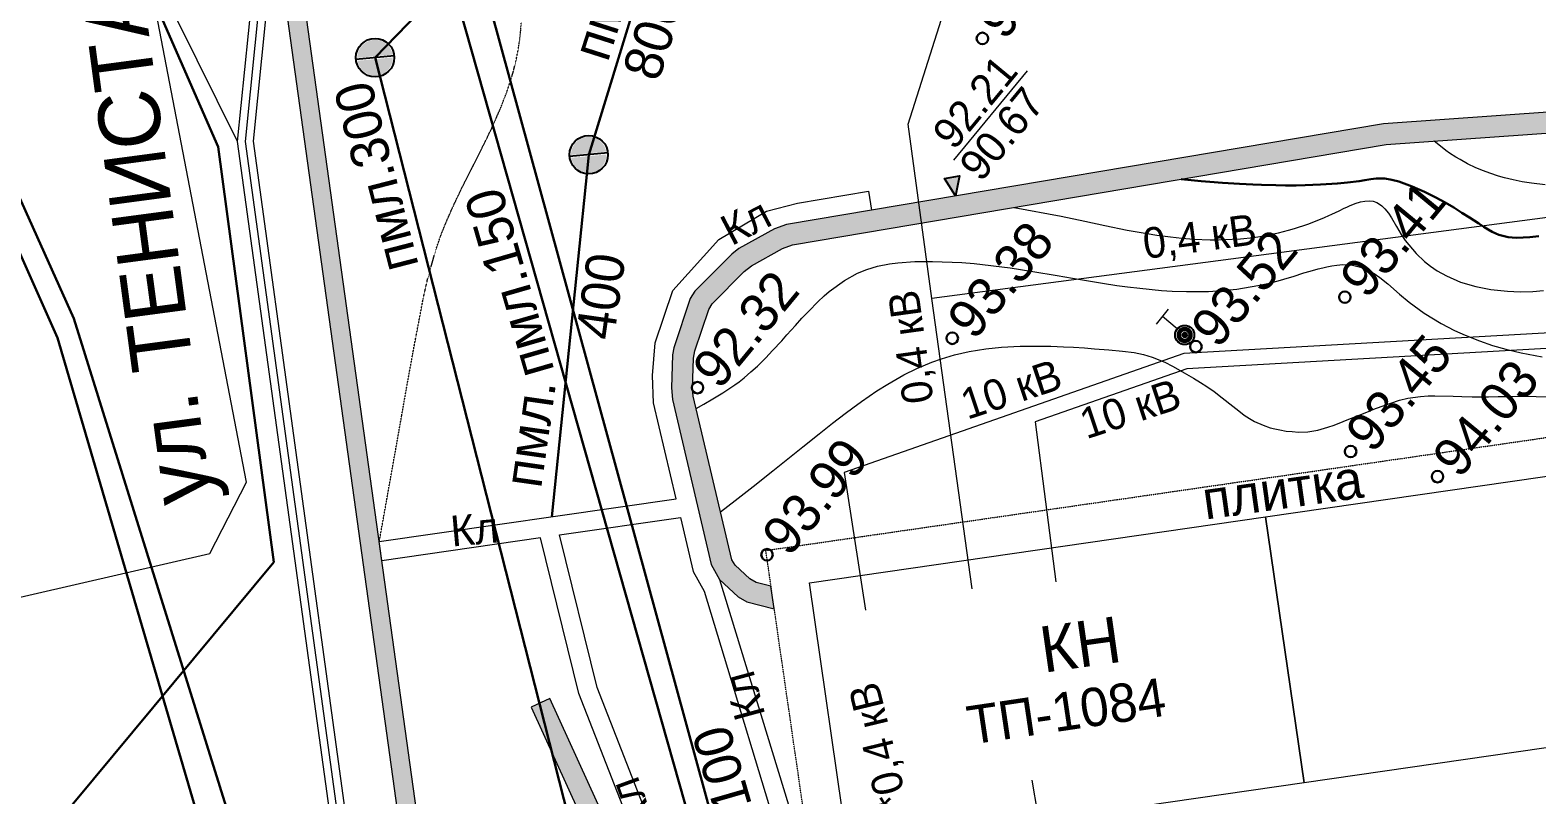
# Model space of a CAD drawing. Header units: millimetres. Extents: x -2893842 to -949497, y -1203244 to 262218.
# Drawn here: x -2392856 to -2353639, y -695531 to -675612 of the extents above; entities that cross this region are included whole.
import ezdxf

# ---------------------------------------------------------------- set-up
doc = ezdxf.new("R2010")
doc.units = ezdxf.units.MM
doc.linetypes.add('g5_01_5x1_5', pattern=[1.5, 0.75, -0.75])
doc.layers.get('0').update_dxf_attribs({"lineweight": 5})
for name, color, linetype in [('!!!_ Размеры', 7, 'Continuous'), ('03_Здания и строения', 253, 'Continuous'), ('06_Инженерно-технические сооружения', 253, 'Continuous'), ('08_Поребрики', 253, 'Continuous'), ('10_Границы покрытий и угодий', 253, 'Continuous'), ('14_Ограждения', 253, 'Continuous'), ('19_Горизонтали', 253, 'Continuous'), ('30_Канализация', 253, 'Continuous'), ('31_Водопровод', 253, 'Continuous'), ('37_Кабель низкого напряжения', 253, 'Continuous'), ('38_Кабели высокого напряжения', 253, 'Continuous'), ('44_Крышки колодцев', 253, 'Continuous'), ('_Высоты_Блок', 253, 'Continuous')]:
    doc.layers.add(name, color=color, linetype=linetype)
doc.styles.add('LIKE14', font='p131.shx')
doc.styles.add('LIKE17', font='d431.shx')
doc.styles.add('LIKE32', font='peteri.shx')
doc.styles.add('LIKE36', font='pragmai.shx')
doc.styles.add('Line_GUGK', font='')
doc.styles.get('Line_GUGK').set_extended_font_data('Bm431', italic=True)
doc.linetypes.add('g5_119_3', pattern='A,4,-1,[31,GUGK_2005.shx,S=0.1,R=0,X=0,Y=0],4,[31,GUGK_2005.shx,S=0.1,R=180,X=0,Y=0],-1', length=10)
doc.linetypes.add('g5_122_d', pattern='A,1,-1,1.5,-0.4,["Др",Line_GUGK,S=1,R=0,X=0,Y=-0.5],-2.4,1.5,-1,4,-1,4,-1,3', length=21.8)
doc.linetypes.add('g5_122_k', pattern='A,1,-1,1.5,-0.4,["К",Line_GUGK,S=1,R=0,X=0,Y=-0.5],-1.5,1.5,-1,4,-1,4,-1,3', length=20.9)
doc.linetypes.add('g5_122_kl', pattern='A,1,-1,1.5,-0.4,["Кл",Line_GUGK,S=1,R=0,X=0,Y=-0.5],-2.4,1.5,-1,4,-1,4,-1,3', length=21.8)
doc.linetypes.add('g5_122_kn', pattern='A,1,-1,1.5,-0.4,["Кн",Line_GUGK,S=1,R=0,X=0,Y=-0.5],-2.4,1.5,-1,4,-1,4,-1,3', length=21.8)
doc.linetypes.add('g5_122_v', pattern='A,1,-1,1.5,-0.4,["В",Line_GUGK,S=1,R=0,X=0,Y=-0.5],-1.5,1.5,-1,4,-1,4,-1,3', length=20.9)
doc.linetypes.add('g5_280_1', pattern='A,0.001,[21,GUGK_2005.shx,S=1,R=180,X=0,Y=0],2', length=2.001)
doc.linetypes.add('g5_472', pattern='A,0,-4,[25,GUGK_2005.shx,S=0.4,R=0,X=0,Y=-0.2],0', length=4)

# ---------------------------------------------------------------- blocks, each defined once
blk = doc.blocks.new('g5_117')
h = blk.add_hatch(color=255)
h.paths.add_polyline_path([(-0.299, 0.352), (0.352, -0.299, 0.177899), (0.463, 0, 0.639215)])
h.paths.add_polyline_path([(-0.352, 0.299, 0.177899), (-0.463, 0, 0.639215), (0.299, -0.352)])
at = {"color": 0}
blk.add_lwpolyline([(0.354, -0.354), (-0.354, 0.354)], dxfattribs=at)
blk.add_circle((0, 0), 0.5, dxfattribs=at)
blk = doc.blocks.new('g5_119_2c')
h = blk.add_hatch(color=255)
edge = h.paths.add_edge_path()
edge.add_arc((0, 0), 0.212, 0, 360)
edge = h.paths.add_edge_path(flags=16)
edge.add_arc((0, 0), 0.0975, 0, 360)
h = blk.add_hatch(color=0)
edge = h.paths.add_edge_path()
edge.add_arc((0, 0), 0.06, 0, 360)
at = {"color": 0, "lineweight": 20}
for points in [[(-0.25, 0.75), (0.25, 0.75)], [(0, 0.25), (0, 0.75)]]:
    blk.add_lwpolyline(points, dxfattribs=at)
at = {"color": 0}
for radius in [0.25, 0.06]:
    blk.add_circle((0, 0), radius, dxfattribs=at)
blk = doc.blocks.new('g5_330a')
blk.add_hatch(color=0).paths.add_polyline_path([(0, 0), (-0.2, 0.5), (0.2, 0.5)])
at = {"color": 0}
blk.add_lwpolyline([(0, 0), (-0.2, 0.5), (0.2, 0.5)], close=True, dxfattribs=at)
blk = doc.blocks.new('Топо_07.04.17')
at = {"layer": '06_Инженерно-технические сооружения', "linetype": 'Continuous', "lineweight": 20}
for points in [[(-513401, -543443), (-513225, -543685), (-513029, -543808), (-512818, -543412), (-512756, -542862), (-512946, -542315), (-516493, -537785), (-516764, -537301), (-518855, -532187), (-518823, -531570), (-517759, -530003), (-517549, -529294), (-518202, -502746), (-518652, -504816), (-518051, -529227), (-518217, -529786), (-519346, -531449), (-519325, -532360), (-517215, -537518), (-516910, -538063), (-513391, -542558), (-513266, -542918), (-513304, -543261)], [(-414993, -607894), (-415600, -604178), (-415723, -603895), (-417691, -601300), (-417815, -601175), (-421329, -598560), (-427196, -594994), (-434947, -589510), (-440679, -584125), (-445790, -578662), (-448778, -574277), (-448932, -573969), (-453825, -559238), (-457875, -548606), (-458154, -547671), (-458815, -544248), (-460088, -531920), (-460841, -527497), (-462064, -523646), (-464061, -520378), (-465481, -518641), (-467240, -516842), (-469231, -515359), (-472107, -514055), (-472686, -513906), (-490551, -513152), (-506286, -514011), (-506610, -514086), (-507593, -514495), (-507793, -514614), (-508853, -515466), (-508996, -515646), (-509565, -516868), (-509619, -517049), (-509746, -517897), (-509754, -518208), (-509232, -522591), (-509065, -522997), (-508634, -523503), (-508426, -523656), (-507734, -523919), (-507752, -523324), (-508126, -523182), (-508280, -523071), (-508620, -522672), (-508686, -522531), (-509204, -518178), (-509202, -517980), (-509085, -517197), (-509027, -517014), (-508544, -515978), (-508443, -515843), (-507519, -515100), (-507314, -514975), (-506460, -514619), (-506198, -514557), (-490548, -513702), (-472736, -514454), (-472358, -514544), (-469513, -515836), (-467603, -517257), (-465892, -519008), (-464395, -520838), (-462569, -523874), (-461377, -527627), (-459359, -544328), (-458606, -548232), (-454344, -559423), (-449434, -574202), (-449284, -574511), (-446443, -578680), (-446026, -579214), (-441069, -584514), (-435296, -589937), (-427498, -595454), (-421637, -599017), (-418250, -601537), (-418055, -601731), (-416229, -604138), (-416124, -604383), (-415551, -607891)], [(-503217, -542461), (-502676, -542444), (-502955, -539812), (-503007, -539580), (-503343, -538563), (-503483, -538302), (-504056, -537519), (-504250, -537324), (-505004, -536743), (-505263, -536596), (-509920, -534799), (-510207, -534614), (-511086, -533729), (-511216, -533518), (-513798, -525585), (-514312, -525753), (-511714, -533732), (-511531, -534047), (-510509, -535076), (-510220, -535262), (-505573, -537055), (-505230, -537250), (-504669, -537683), (-504400, -537964), (-503961, -538564), (-503807, -538879), (-503545, -539672), (-503477, -540007)]]:
    blk.add_hatch(color=7, dxfattribs=at).paths.add_polyline_path(points)
at = {"layer": '03_Здания и строения', "color": 7, "linetype": 'Continuous', "lineweight": 20}
for points in [[(-494540, -529980), (-494756, -522984), (-473766, -522336), (-472995, -547324), (-479992, -547540), (-480547, -529549)], [(-506535, -530351), (-506751, -523354), (-494756, -522984), (-494540, -529980)]]:
    blk.add_lwpolyline(points, close=True, dxfattribs=at)
at = {"layer": '06_Инженерно-технические сооружения', "color": 7, "linetype": 'Continuous', "lineweight": 20}
blk.add_lwpolyline([(-513401, -543443), (-513225, -543685), (-513029, -543808), (-512818, -543412), (-512756, -542862), (-512946, -542315), (-516493, -537785), (-516764, -537301), (-518855, -532187), (-518823, -531570), (-517759, -530003), (-517549, -529294), (-518202, -502746), (-518652, -504816), (-518051, -529227), (-518217, -529786), (-519346, -531449), (-519325, -532360), (-517215, -537518), (-516910, -538063), (-513391, -542558), (-513266, -542918), (-513304, -543261)], close=True, dxfattribs=at)
at = {"layer": '06_Инженерно-технические сооружения', "color": 7, "linetype": 'g5_280_1', "lineweight": 20}
for points in [[(-513029, -543808), (-512818, -543412), (-512756, -542862), (-512946, -542315), (-516493, -537785), (-516764, -537301), (-518855, -532187), (-518823, -531570), (-517759, -530003), (-517549, -529294), (-518202, -502746)], [(-472686, -513906), (-490551, -513152), (-506286, -514011), (-506610, -514086), (-507593, -514495), (-507793, -514614), (-508853, -515466), (-508996, -515646), (-509565, -516868), (-509619, -517049), (-509746, -517897), (-509754, -518208), (-509232, -522591), (-509065, -522997), (-508634, -523503), (-508426, -523656), (-507734, -523919)], [(-502676, -542444), (-502955, -539812), (-503007, -539580), (-503343, -538563), (-503483, -538302), (-504056, -537519), (-504250, -537324), (-505004, -536743), (-505263, -536596), (-509920, -534799), (-510207, -534614), (-511086, -533729), (-511216, -533518), (-513798, -525585)]]:
    blk.add_lwpolyline(points, dxfattribs=at)
at = {"layer": '06_Инженерно-технические сооружения', "color": 7, "linetype": 'Continuous', "lineweight": 20}
for points in [[(-501773, -512838), (-499603, -510744)], [(-472686, -513906), (-490551, -513152), (-506286, -514011), (-506610, -514086), (-507593, -514495), (-507793, -514614), (-508853, -515466), (-508996, -515646), (-509565, -516868), (-509619, -517049), (-509746, -517897), (-509754, -518208), (-509232, -522591), (-509065, -522997), (-508634, -523503), (-508426, -523656), (-507734, -523919), (-507752, -523324), (-508126, -523182), (-508280, -523071), (-508620, -522672), (-508686, -522531), (-509204, -518178), (-509202, -517980), (-509085, -517197), (-509027, -517014), (-508544, -515978), (-508443, -515843), (-507519, -515100), (-507314, -514975), (-506460, -514619), (-506198, -514557), (-490548, -513702), (-472736, -514454)], [(-511216, -533518), (-513798, -525585), (-514312, -525753), (-511714, -533732)]]:
    blk.add_lwpolyline(points, dxfattribs=at)
at = {"layer": '08_Поребрики', "color": 7, "linetype": 'Continuous', "lineweight": 20}
blk.add_lwpolyline([(-520241, -510253), (-522661, -503554), (-523442, -498249)], dxfattribs=at)
at = {"layer": '10_Границы покрытий и угодий', "color": 7, "linetype": 'g5_01_5x1_5', "lineweight": 20}
for points in [[(-517753, -521023), (-517444, -519988), (-517147, -518992), (-516807, -517845), (-516584, -517090), (-516455, -516659), (-516334, -516258), (-516202, -515830), (-516070, -515406), (-515906, -514875), (-515732, -514371), (-515427, -513625), (-515278, -513314), (-515113, -513002), (-514906, -512642), (-514695, -512299), (-514467, -511944), (-513973, -511194), (-513644, -510677), (-513333, -510144), (-513123, -509740), (-512992, -509457), (-512898, -509233), (-512806, -508985), (-512712, -508691), (-512655, -508482), (-512604, -508260), (-512555, -507999)], [(-507509, -531211), (-507781, -522385), (-472391, -521293), (-471552, -548491)]]:
    blk.add_lwpolyline(points, dxfattribs=at)
at = {"layer": '14_Ограждения', "color": 7, "linetype": 'Continuous', "lineweight": 20}
blk.add_lwpolyline([(-519650, -535548), (-520241, -510253), (-518640, -502879), (-523442, -498249), (-524384, -495509), (-524681, -495021), (-524510, -494917), (-524339, -494813), (-524019, -495338), (-523095, -498028), (-518202, -502746), (-519840, -510292), (-519253, -535413)], dxfattribs=at)
at = {"layer": '14_Ограждения', "color": 7, "linetype": 'g5_472', "lineweight": 20}
blk.add_lwpolyline([(-417936, -608061), (-432736, -600940), (-435788, -597400), (-438056, -595898), (-440809, -595548), (-447117, -597241), (-462924, -578936), (-467944, -572789), (-477797, -564631), (-488419, -558453), (-496499, -554395), (-513364, -543834), (-519452, -535480), (-520040, -510272), (-518421, -502813), (-523269, -498138), (-524202, -495423), (-524510, -494917)], dxfattribs=at)
at = {"layer": '19_Горизонтали', "color": 42, "linetype": 'Continuous', "lineweight": 30}
blk.add_lwpolyline([(-495952, -513997), (-495435, -514106), (-495212, -514151), (-494889, -514212), (-494453, -514290), (-494109, -514347), (-493888, -514380), (-493521, -514431), (-493272, -514462), (-492990, -514493), (-492761, -514515), (-492363, -514545), (-492363, -514545), (-491920, -514565), (-491920, -514565), (-491659, -514569), (-491354, -514566), (-491200, -514561), (-491047, -514554), (-490900, -514552), (-490820, -514556), (-490677, -514577), (-490499, -514629), (-490330, -514697), (-490126, -514794), (-489994, -514863), (-489866, -514934), (-489690, -515039), (-489415, -515217), (-489188, -515377), (-488983, -515531), (-488788, -515685), (-488602, -515836), (-488384, -516015), (-488263, -516113), (-488156, -516195), (-488057, -516266), (-487971, -516323), (-487894, -516366), (-487665, -516456), (-487460, -516491), (-487271, -516507), (-487103, -516515), (-486868, -516521)], dxfattribs=at)
at = {"layer": '19_Горизонтали', "color": 42, "linetype": 'Continuous', "lineweight": 20}
for points in [[(-486551, -515207), (-486899, -515127), (-487134, -515063), (-487364, -514989), (-487583, -514909), (-487735, -514847), (-487950, -514748), (-488106, -514669), (-488294, -514563), (-488499, -514434), (-488679, -514307), (-488777, -514232), (-488932, -514105), (-489019, -514027), (-489110, -513943), (-489294, -513755)], [(-500350, -514238), (-499165, -514601), (-498561, -514803), (-498057, -514972), (-497493, -515153), (-496988, -515303), (-496742, -515370), (-496391, -515458), (-496106, -515522), (-495794, -515582), (-495380, -515646), (-495162, -515672), (-494807, -515701), (-494591, -515711), (-494247, -515713), (-494086, -515708), (-493848, -515694), (-493587, -515669), (-493322, -515633), (-493163, -515606), (-492803, -515531), (-492644, -515491), (-492354, -515407), (-492236, -515369), (-492156, -515342), (-492058, -515308), (-491958, -515273), (-491823, -515227), (-491746, -515201), (-491678, -515180), (-491517, -515137), (-491378, -515110), (-491378, -515110), (-491266, -515100), (-491148, -515105), (-491148, -515105), (-491044, -515128), (-490956, -515170), (-490889, -515220), (-490835, -515273), (-490765, -515363), (-490691, -515484), (-490624, -515616), (-490518, -515853), (-490421, -516069), (-490335, -516237), (-490092, -516611), (-489901, -516836), (-489757, -516978), (-489597, -517114), (-489368, -517279), (-489023, -517477), (-488644, -517640), (-488265, -517760), (-487835, -517854), (-487511, -517902), (-487187, -517931), (-486902, -517943)], [(-509165, -518510), (-508955, -518418), (-508707, -518308), (-508432, -518181), (-508098, -518009), (-507975, -517939), (-507834, -517852), (-507641, -517722), (-507458, -517589), (-507212, -517396), (-507019, -517234), (-506754, -517003), (-506604, -516869), (-506357, -516649), (-506165, -516481), (-505969, -516315), (-505702, -516102), (-505522, -515969), (-505379, -515872), (-504956, -515630), (-504594, -515480), (-504346, -515409), (-504057, -515357), (-503743, -515331), (-503525, -515328), (-503077, -515347), (-502625, -515392), (-501870, -515508), (-501547, -515572), (-500628, -515790), (-500052, -515947), (-499438, -516124), (-499054, -516237), (-498693, -516341), (-498287, -516456), (-497928, -516553), (-497649, -516624), (-497339, -516698), (-496785, -516815), (-496507, -516865), (-496144, -516920), (-495572, -516979), (-495123, -517001), (-494836, -517002), (-494277, -516975), (-493972, -516942), (-493680, -516900), (-493494, -516867), (-493341, -516838), (-493048, -516782), (-492884, -516752), (-492669, -516717), (-492548, -516701), (-492436, -516689), (-492307, -516679), (-492172, -516676), (-492019, -516681), (-491848, -516704), (-491774, -516720), (-491532, -516810), (-491470, -516843), (-491338, -516926), (-491235, -517004), (-491103, -517118), (-490909, -517313), (-490637, -517609), (-490415, -517843), (-490056, -518174), (-489651, -518490), (-489323, -518711), (-489066, -518865), (-488710, -519056), (-488383, -519209), (-488052, -519348), (-487665, -519489), (-487133, -519652)], [(-508838, -521251), (-508423, -521000), (-507917, -520689), (-507363, -520343), (-506900, -520051), (-506522, -519813), (-506057, -519521), (-505681, -519289), (-505328, -519076), (-505110, -518949), (-504865, -518811), (-504439, -518584), (-504138, -518437), (-504138, -518437), (-503700, -518248), (-503337, -518117), (-502939, -518001), (-502672, -517939), (-502324, -517879), (-502324, -517879), (-501941, -517835), (-501941, -517835), (-501503, -517814), (-501091, -517817), (-500606, -517845), (-500388, -517865), (-500138, -517893), (-499808, -517937), (-499483, -517986), (-499223, -518030), (-498942, -518080), (-498691, -518128), (-498320, -518201), (-497974, -518273), (-497674, -518342), (-497438, -518418), (-497221, -518513), (-496909, -518686), (-496725, -518805), (-496646, -518860), (-496436, -519012), (-496217, -519177), (-496047, -519312), (-495894, -519437), (-495717, -519590), (-495526, -519770), (-495283, -520017), (-495141, -520159), (-495010, -520283), (-494883, -520391), (-494766, -520477), (-494553, -520605), (-494377, -520688), (-494262, -520733), (-494136, -520775), (-493971, -520821), (-493821, -520854), (-493657, -520883), (-493418, -520906), (-493153, -520894), (-492886, -520847), (-492715, -520806), (-492474, -520744), (-492319, -520701), (-492097, -520640), (-491771, -520548), (-491599, -520500), (-490952, -520355), (-490734, -520328), (-490399, -520317), (-490197, -520328), (-490023, -520344), (-489550, -520408), (-489325, -520442), (-489060, -520478), (-488635, -520526), (-488388, -520551), (-488034, -520586), (-487704, -520622), (-487407, -520659), (-486820, -520745)]]:
    blk.add_lwpolyline(points, dxfattribs=at)
at = {"layer": '30_Канализация', "color": 132, "linetype": 'g5_122_kn', "lineweight": 30}
blk.add_lwpolyline([(-527625, -528045), (-520536, -521242), (-520757, -510329), (-525393, -495352), (-510962, -488663), (-488021, -465539), (-485958, -464208)], dxfattribs=at)
at = {"layer": '30_Канализация', "color": 12, "linetype": 'g5_122_k', "lineweight": 30}
blk.add_lwpolyline([(-485157, -543224), (-485300, -539709), (-485414, -533877), (-498068, -533892), (-509693, -534306), (-514295, -506339), (-518071, -483465)], dxfattribs=at)
at = {"layer": '30_Канализация', "color": 3, "linetype": 'g5_122_d', "lineweight": 30}
blk.add_lwpolyline([(-481719, -540699), (-505103, -539344), (-512420, -537863), (-516440, -508485), (-505260, -499283), (-487515, -490484), (-476758, -485792)], dxfattribs=at)
at = {"layer": '30_Канализация', "color": 3, "linetype": 'g5_122_kl', "lineweight": 30}
blk.add_lwpolyline([(-513215, -520883), (-511199, -511623), (-508141, -504594), (-505260, -499283)], dxfattribs=at)
at = {"layer": '30_Канализация', "color": 7, "linetype": 'Continuous', "lineweight": 20}
blk.add_lwpolyline([(-511020, -533152), (-513038, -525534), (-513571, -521394), (-517740, -521523), (-517753, -521023), (-509951, -520782), (-510255, -518231), (-510196, -517525), (-510034, -516690), (-509425, -515381), (-508080, -514203), (-506764, -513609), (-505942, -513491), (-504074, -513389), (-504047, -513889), (-506286, -514011), (-506610, -514086), (-507593, -514495), (-507793, -514614), (-508853, -515466), (-508996, -515646), (-509565, -516868), (-509619, -517049), (-509746, -517897), (-509754, -518208), (-509232, -522591), (-509065, -522997), (-507592, -530901)], dxfattribs=at)
blk.add_lwpolyline([(-513069, -521379), (-509892, -521281), (-509721, -522718), (-509498, -523261), (-508081, -531006), (-508007, -531311), (-507896, -531587), (-507712, -531877), (-507460, -532139), (-507198, -532322), (-506907, -532457), (-506528, -532551), (-482778, -531818), (-482525, -540031), (-483000, -540536), (-502312, -541132), (-502460, -539731), (-502939, -538179), (-503918, -536948), (-504860, -536249), (-508750, -534715), (-509701, -533959), (-510565, -532917), (-512547, -525438)], close=True, dxfattribs=at)
at = {"layer": '31_Водопровод', "color": 4, "linetype": 'g5_122_v', "lineweight": 30}
for points in [[(-477413, -545182), (-486191, -537379), (-503656, -536144), (-508795, -533797), (-509467, -532321), (-513897, -503738), (-523249, -474965), (-517028, -474636), (-520995, -463686)], [(-445695, -717305), (-443108, -656656), (-443570, -638177), (-445626, -623108), (-448947, -611020), (-458649, -594395), (-475770, -572034), (-499702, -555931), (-517584, -546996), (-519821, -541376), (-524993, -514348), (-529219, -501113), (-530095, -497497)], [(-446329, -717112), (-443585, -655724), (-444310, -638244), (-446355, -623258), (-449645, -611281), (-459296, -594789), (-476002, -572668), (-500717, -556370), (-518156, -547544), (-520844, -541438), (-525472, -514801), (-529282, -502721), (-529219, -501113)]]:
    blk.add_lwpolyline(points, dxfattribs=at)
at = {"layer": '37_Кабель низкого напряжения', "color": 1, "linetype": 'g5_119_3', "lineweight": 20}
for points in [[(-502555, -523988), (-502746, -516352), (-502850, -511768), (-499816, -504978), (-483711, -469190), (-480961, -460250), (-478812, -453654), (-480940, -448470), (-485240, -442973), (-487447, -440883), (-487658, -436053), (-491812, -427933), (-494967, -427588), (-503980, -430586)], [(-530437, -521771), (-522167, -520830), (-521009, -519096), (-522529, -499332), (-523622, -498291), (-522906, -497548), (-523784, -495175), (-529521, -486062)], [(-477364, -520947), (-477407, -515895), (-502746, -516352)], [(-444356, -535512), (-463857, -531021), (-467727, -522422), (-472972, -519371), (-479939, -519448), (-496392, -518517), (-505526, -520599), (-505379, -524221)], [(-441678, -536539), (-464140, -531366), (-468039, -522703), (-473078, -519772), (-479948, -519848), (-496358, -518920), (-500435, -519849), (-500375, -524045)], [(-501575, -529107), (-501382, -532625), (-483022, -532232), (-482792, -538785), (-482725, -543003)]]:
    blk.add_lwpolyline(points, dxfattribs=at)
at = {"layer": '_Высоты_Блок', "color": 7, "linetype": 'Continuous', "lineweight": 30}
for centre in [(-500676, -509769, -67200), (-502336, -517440, -67200), (-492061, -517527, -67200), (-509070, -517971, -67200), (-496059, -518371, -67200), (-492366, -521538, -67200), (-507763, -522499, -67200), (-490193, -522444, -67200)]:
    blk.add_circle(centre, 150, dxfattribs=at)
at = {"layer": '06_Инженерно-технические сооружения', "color": 7, "linetype": 'Continuous', "lineweight": 20}
for name, p, xscale, yscale, zscale, rotation in [('g5_330a', (-501831, -513768, 117020), 999.9999999999998, 999.9999999999998, 999.9999999999998, 4.380261519988092), ('g5_119_2c', (-496315, -518037, -67200), 999.9999999999995, 999.9999999999995, 999.9999999999995, 43.98139083737546)]:
    blk.add_blockref(name, p, dxfattribs=dict(at, xscale=xscale, yscale=yscale, zscale=zscale, rotation=rotation))
at = {"layer": '44_Крышки колодцев', "color": 7, "linetype": 'Continuous', "lineweight": 20, "xscale": 999.9999999999995, "yscale": 999.9999999999995, "zscale": 999.9999999999995, "rotation": 43.98139083737546}
for p in [(-516440, -508485, 19420), (-511199, -511623, -67200)]:
    blk.add_blockref('g5_117', p, dxfattribs=at)
at = {"layer": '03_Здания и строения', "color": 7, "linetype": 'Continuous', "lineweight": 15, "style": 'LIKE14'}
for s, height, rotation, p in [('ул. ТЕНИСТАЯ', 1600, 91.1295, (-521974, -519451, -67200)), ('КН', 1200, 1.5954, (-500954, -526367, -67200))]:
    blk.add_text(s, height=height, rotation=rotation, dxfattribs=at).set_placement(p)
at = {"layer": '06_Инженерно-технические сооружения', "color": 7, "linetype": 'Continuous', "lineweight": 15, "style": 'LIKE36'}
for s, p in [('92.21', (-501742, -512606, -67200)), ('90.67', (-501140, -513508, -67200))]:
    blk.add_text(s, height=800, rotation=43.9814, dxfattribs=at).set_placement(p)
at = {"layer": '10_Границы покрытий и угодий', "color": 7, "linetype": 'Continuous', "lineweight": 15, "style": 'LIKE36'}
for s, rotation, p in [('плитка', 1.5071, (-496324, -522877, -67200)), ('ТП-1084', 1.9814, (-503064, -528012, -67200))]:
    blk.add_text(s, height=1000, rotation=rotation, dxfattribs=at).set_placement(p)
at = {"layer": '30_Канализация', "color": 7, "linetype": 'Continuous', "lineweight": 15}
for s, height, rotation, style, p in [('пмл.', 1000, 65.7862, 'LIKE32', (-510441, -509309, -67200)), ('800', 1000, 65.7862, 'LIKE32', (-509187, -509968, -67200)), ('пмл.300', 1000, 98.0472, 'LIKE32', (-515917, -513993, -67200)), ('пмл.150', 1000, 99.7037, 'LIKE32', (-512715, -517108, -67200)), ('Кл', 800, 21.0743, 'LIKE36', (-507773, -514413, -67200)), ('400', 1000, 75.4386, 'LIKE32', (-511102, -516525, -67200)), ('пмл.', 1000, 75.4386, 'LIKE32', (-513414, -520140, -67200)), ('Кл', 800, 358.6772, 'LIKE36', (-515887, -521364, -67200)), ('Кл', 800, 98.749, 'LIKE36', (-508272, -526639, -67200)), ('Кл', 800, 103.5525, 'LIKE36', (-511475, -529017, -67200))]:
    blk.add_text(s, height=height, rotation=rotation, dxfattribs=dict(at, style=style)).set_placement(p)
at = {"layer": '31_Водопровод', "color": 7, "linetype": 'Continuous', "lineweight": 15, "style": 'LIKE32'}
blk.add_text('ст.100', height=1000, rotation=99.6281, dxfattribs=at).set_placement((-508603, -530561, -67200))
at = {"layer": '37_Кабель низкого напряжения', "color": 7, "linetype": 'Continuous', "lineweight": 15, "style": 'LIKE32'}
for s, rotation, p in [('0,4 кВ', 1.1133, (-497115, -515956, -9700)), ('0,4 кВ', 91.3395, (-503004, -519019, 57500)), ('5*0,4 кВ', 97.1481, (-504770, -530016, -9700))]:
    blk.add_text(s, height=800, rotation=rotation, dxfattribs=at).set_placement(p)
at = {"layer": '38_Кабели высокого напряжения', "color": 7, "linetype": 'Continuous', "lineweight": 15, "style": 'LIKE32'}
for p in [(-502187, -519597, -9700), (-499166, -520452, -9700)]:
    blk.add_text('10 кВ', height=800, rotation=11.8943, dxfattribs=at).set_placement(p)
at = {"layer": '_Высоты_Блок', "color": 7, "linetype": 'Continuous', "lineweight": 20, "char_height": 1000, "attachment_point": 4, "rotation": 43.9814, "style": 'LIKE17'}
for s, insert in [('90.51', (-500460, -509561, -67200)), ('93.38', (-502120, -517232, -67200)), ('93.41', (-491845, -517319, -67200)), ('92.32', (-508854, -517763, -67200)), ('93.52', (-495843, -518163, -67200)), ('93.45', (-492150, -521329, -67200)), ('93.99', (-507547, -522291, -67200)), ('94.03', (-489977, -522235, -67200))]:
    blk.add_mtext(s, dxfattribs=dict(at, insert=insert))

msp = doc.modelspace()

# ---------------------------------------------------------------- block references
at = {"layer": '!!!_ Размеры', "color": 1, "lineweight": 0, "rotation": 6.471407436947433}
msp.add_blockref('Топо_07.04.17', (-1928038.79367, -112877.83782), dxfattribs=at)

doc.saveas('drawing.dxf')
